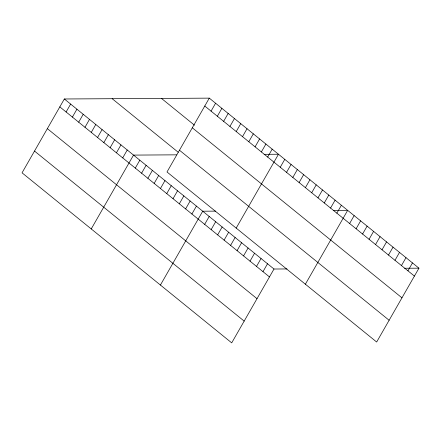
<?xml version="1.0" encoding="UTF-8"?>
<svg xmlns="http://www.w3.org/2000/svg" width="441" height="441" viewBox="0 0 441 441"><rect width="100%" height="100%" fill="white"/><g stroke="black" fill="none" stroke-linecap="round" stroke-linejoin="round"><path stroke-width="0.66" d="M209.293 98.134L167.001 171.979L376.658 342.018L418.95 268.172L209.293 98.134L64.342 98.982L22.05 172.828L231.707 342.866L273.999 269.021L286.981 268.944M66.106 111.986L70.632 104.082M72.396 117.091L76.921 109.186M78.685 122.19L83.211 114.285M84.975 127.289L89.501 119.384M91.265 132.394L95.791 124.489M97.555 137.493L102.08 129.588M103.844 142.597L108.37 134.687M110.134 147.696L114.66 139.791M116.424 152.795L120.95 144.891M122.714 157.9L127.24 149.995M91.237 228.94L133.529 155.094L176.582 154.841M135.293 168.098L139.819 160.193M141.583 173.203L146.109 165.298M147.873 178.302L152.399 170.397M154.163 183.406L158.688 175.496M160.452 188.505L164.978 180.601M211.057 111.143L215.583 103.233M166.742 193.605L171.268 185.7M217.347 116.242L221.873 108.337M173.032 198.709L177.558 190.804M223.637 121.341L228.162 113.436M179.322 203.808L183.847 195.903M229.926 126.446L234.452 118.541M185.611 208.907L190.137 201.002M236.216 131.545L240.742 123.64M191.901 214.012L196.427 206.107M242.506 136.644L247.032 128.739M160.425 285.051L202.717 211.206L215.699 211.129M248.796 141.748L253.321 133.844M204.668 224.37L209.194 216.459M255.085 146.847L259.611 138.943M211.151 229.623L215.677 221.718M261.375 151.952L265.901 144.042M217.628 234.877L222.159 226.972M267.665 157.051L272.191 149.146M224.111 240.136L228.636 232.231M236.189 228.096L278.48 154.245L264.131 154.328M230.588 245.389L235.119 237.484M280.244 167.255L284.77 159.35M237.071 250.648L241.596 242.743M286.534 172.354L291.06 164.449M243.553 255.901L248.079 247.996M292.824 177.453L297.35 169.548M250.03 261.16L254.556 253.25M299.114 182.557L303.64 174.653M256.513 266.414L261.039 258.509M305.404 187.657L309.929 179.752M262.99 271.667L267.522 263.762M311.693 192.761L316.219 184.851M317.983 197.86L322.509 189.955M324.267 202.959L328.799 195.054M330.557 208.064L335.088 200.159M336.847 213.163L341.378 205.258M305.376 284.208L347.668 210.357L333.319 210.445M349.619 223.521L354.145 215.616M356.102 228.774L360.628 220.869M362.579 234.033L367.105 226.128M369.062 239.287L373.588 231.382M375.539 244.546L380.07 236.635M382.022 249.799L386.548 241.894M388.499 255.052L393.03 247.147M394.982 260.311L399.507 252.406M401.464 265.565L405.99 257.66M407.942 270.824L412.467 262.913M404.601 268.255L418.95 268.172M204.767 106.038L414.424 276.077M161.461 98.415L194.481 125.194M192.304 127.802L401.96 297.84M179.465 150.221L389.122 320.26M112.174 98.701L178.219 152.261M64.342 98.982L273.999 269.021M59.816 106.887L269.473 276.926M47.352 128.645L257.009 298.684M34.514 151.07L244.171 321.103"/></g></svg>
